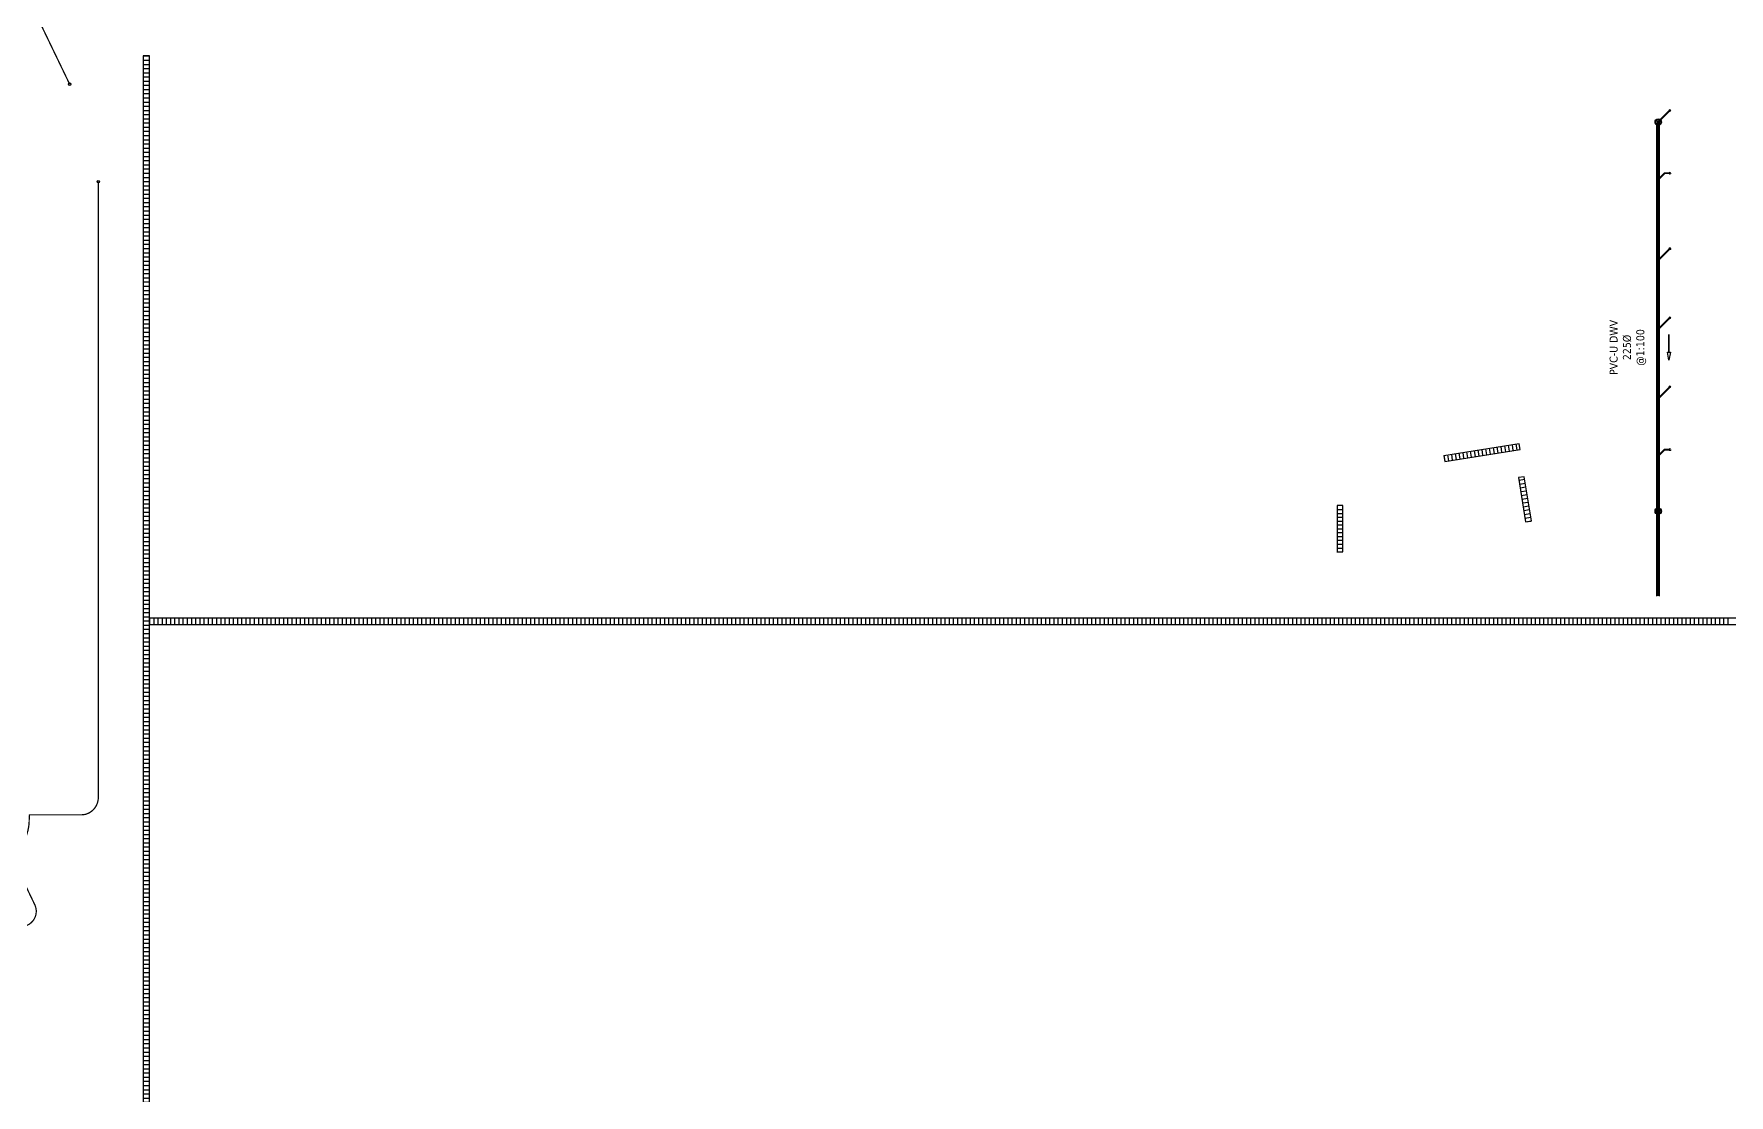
# Model space of a CAD drawing. Header units: metres. Extents: x 246420 to 246878, y 7418965 to 7419484.
# Drawn here: x 246614 to 246746.4, y 7419286 to 7419368.9 of the extents above; entities that cross this region are included whole.
import ezdxf

# ---------------------------------------------------------------- set-up
doc = ezdxf.new("R2010")
doc.units = ezdxf.units.M
doc.linetypes.add('DASHEDX2', pattern=[38.1, 25.4, -12.7])
for name, color, linetype, lineweight in [('DRAINAGE_GRATED_TRENCH', 210, 'Continuous', 25), ('DRAINAGE_JUNCTION_PIT', 30, 'Continuous', 25), ('DRAINAGE_PIPE_PR_CENTRE', 172, 'DASHEDX2', 25), ('DRAINAGE_PIPE_PR_EDGE', 172, 'Continuous', 25), ('DRAINAGE_SUB_SURFACE', 142, 'SUBSURFACE_LINE', 25), ('P-SANR-FIXT-MCUT', 6, 'Continuous', 9)]:
    doc.layers.add(name, color=color, linetype=linetype, lineweight=lineweight)
doc.layers.add('DRAINAGE_PIPE_FLOW_ARROWS', color=7, linetype='Continuous')
doc.layers.add('DRAINAGE_PIPE_LABELS', color=7, linetype='Continuous')
doc.styles.add('2.5 General', font='tahoma.ttf', dxfattribs={"height": 2.5})
doc.styles.get("Standard").update_dxf_attribs({"font": 'romans.shx', "width": 0.65})
doc.linetypes.add('SUBSURFACE_LINE', pattern='A,10,-1,[">",Standard,S=2,R=0,X=0,Y=-0.85],-4', length=15)

# ---------------------------------------------------------------- blocks, each defined once
blk = doc.blocks.new('*U5')
at = {"layer": 'DRAINAGE_GRATED_TRENCH'}
blk.add_line((0, 0.23), (0, -0.23), dxfattribs=at)
blk = doc.blocks.new('*U4')
at = {"layer": 'DRAINAGE_GRATED_TRENCH', "color": 0, "linetype": 'ByBlock', "lineweight": -2, "transparency": 16777216, "rotation": 90}
for p in [(246799.39, 7419378.02), (246799.39, 7419377.72), (246799.39, 7419377.42), (246799.39, 7419377.12), (246799.39, 7419376.82), (246799.39, 7419376.52), (246799.39, 7419376.22), (246799.39, 7419375.92), (246799.39, 7419375.62), (246799.39, 7419375.32), (246799.39, 7419375.02), (246799.39, 7419374.72)]:
    blk.add_blockref('*U5', p, dxfattribs=at)
blk = doc.blocks.new('*U7')
at = {"layer": 'DRAINAGE_GRATED_TRENCH'}
blk.add_line((0, 0.23), (0, -0.23), dxfattribs=at)
blk = doc.blocks.new('*U6')
at = {"layer": 'DRAINAGE_GRATED_TRENCH', "color": 0, "linetype": 'ByBlock', "lineweight": -2, "transparency": 16777216, "rotation": 90}
for p in [(246799.39, 7419378.02), (246799.39, 7419377.72), (246799.39, 7419377.42), (246799.39, 7419377.12), (246799.39, 7419376.82), (246799.39, 7419376.52), (246799.39, 7419376.22), (246799.39, 7419375.92), (246799.39, 7419375.62), (246799.39, 7419375.32), (246799.39, 7419375.02), (246799.39, 7419374.72)]:
    blk.add_blockref('*U7', p, dxfattribs=at)
blk = doc.blocks.new('*U9')
at = {"layer": 'DRAINAGE_GRATED_TRENCH'}
blk.add_line((0, 0.23), (0, -0.23), dxfattribs=at)
blk = doc.blocks.new('*U8')
at = {"layer": 'DRAINAGE_GRATED_TRENCH', "color": 0, "linetype": 'ByBlock', "lineweight": -2, "transparency": 16777216, "rotation": 90}
for p in [(246799.39, 7419380.42), (246799.39, 7419380.12), (246799.39, 7419379.82), (246799.39, 7419379.52), (246799.39, 7419379.22), (246799.39, 7419378.92), (246799.39, 7419378.62), (246799.39, 7419378.32), (246799.39, 7419378.02), (246799.39, 7419377.72), (246799.39, 7419377.42), (246799.39, 7419377.12), (246799.39, 7419376.82), (246799.39, 7419376.52), (246799.39, 7419376.22), (246799.39, 7419375.92), (246799.39, 7419375.62), (246799.39, 7419375.32), (246799.39, 7419375.02), (246799.39, 7419374.72)]:
    blk.add_blockref('*U9', p, dxfattribs=at)
blk = doc.blocks.new('Downpipe_Cranked - Downpipe_Circle_Ø150_02Slope-6571705-CD FLOOR PLAN')
at = {"layer": 'P-SANR-FIXT-MCUT'}
for radius, start, end in [(75, 90, 270), (73, 90, 270), (75, 270, 90), (73, 270, 90)]:
    blk.add_arc((0, 0), radius, start, end, dxfattribs=at)
blk = doc.blocks.new('Downpipe_Cranked - Downpipe_Circle_Ø150_02Slope-6571709-CD FLOOR PLAN')
at = {"layer": 'P-SANR-FIXT-MCUT'}
for radius, start, end in [(75, 90, 270), (73, 90, 270), (75, 270, 90), (73, 270, 90)]:
    blk.add_arc((0, 0), radius, start, end, dxfattribs=at)
blk = doc.blocks.new('Downpipe_Cranked - Downpipe_Circle_Ø150_02Slope-6571710-CD FLOOR PLAN')
at = {"layer": 'P-SANR-FIXT-MCUT'}
for radius, start, end in [(75, 90, 270), (73, 90, 270), (75, 270, 90), (73, 270, 90)]:
    blk.add_arc((0, 0), radius, start, end, dxfattribs=at)
blk = doc.blocks.new('Downpipe_Cranked - Downpipe_Circle_Ø150_02Slope-V20-CD FLOOR PLAN')
at = {"layer": 'P-SANR-FIXT-MCUT'}
for radius, start, end in [(75, 90, 270), (73, 90, 270), (75, 270, 90), (73, 270, 90)]:
    blk.add_arc((0, 0), radius, start, end, dxfattribs=at)
blk = doc.blocks.new('Downpipe_Cranked - Downpipe_Circle_Ø150_02Slope-6571711-CD FLOOR PLAN')
at = {"layer": 'P-SANR-FIXT-MCUT'}
for radius, start, end in [(75, 90, 270), (73, 90, 270), (75, 270, 90), (73, 270, 90)]:
    blk.add_arc((0, 0), radius, start, end, dxfattribs=at)
blk = doc.blocks.new('Downpipe_Cranked - Downpipe_Circle_Ø150_02Slope-6571712-CD FLOOR PLAN')
at = {"layer": 'P-SANR-FIXT-MCUT'}
for radius, start, end in [(75, 90, 270), (73, 90, 270), (75, 270, 90), (73, 270, 90)]:
    blk.add_arc((0, 0), radius, start, end, dxfattribs=at)
blk = doc.blocks.new('*U27')
at = {"layer": 'DRAINAGE_GRATED_TRENCH', "flags": 128}
blk.add_lwpolyline([(0, -0.25), (0, 0.25)], dxfattribs=at)
blk = doc.blocks.new('*U28')
at = {"layer": 'DRAINAGE_GRATED_TRENCH', "color": 0, "linetype": 'ByBlock', "lineweight": -2, "transparency": 16777216, "rotation": 270}
for p in [(246622.767, 7419367.205), (246622.767, 7419366.878), (246622.767, 7419366.551), (246622.767, 7419366.224), (246622.767, 7419365.897), (246622.767, 7419365.57), (246622.767, 7419365.243), (246622.767, 7419364.916), (246622.767, 7419364.589), (246622.767, 7419364.262), (246622.767, 7419363.935), (246622.767, 7419363.608), (246622.767, 7419363.281), (246622.767, 7419362.954), (246622.767, 7419362.627), (246622.767, 7419362.3), (246622.767, 7419361.973), (246622.767, 7419361.646), (246622.767, 7419361.319), (246622.767, 7419360.992), (246622.767, 7419360.665), (246622.767, 7419360.338), (246622.767, 7419360.011), (246622.767, 7419359.684), (246622.767, 7419359.357), (246622.767, 7419359.03), (246622.767, 7419358.703), (246622.767, 7419358.376), (246622.767, 7419358.049), (246622.767, 7419357.722), (246622.767, 7419357.395), (246622.767, 7419357.068), (246622.767, 7419356.741), (246622.767, 7419356.414), (246622.767, 7419356.087), (246622.767, 7419355.76), (246622.767, 7419355.433), (246622.767, 7419355.106), (246622.767, 7419354.779), (246622.767, 7419354.452), (246622.767, 7419354.125), (246622.767, 7419353.798), (246622.767, 7419353.471), (246622.767, 7419353.144), (246622.767, 7419352.817), (246622.767, 7419352.49), (246622.767, 7419352.163), (246622.767, 7419351.836), (246622.767, 7419351.509), (246622.767, 7419351.182), (246622.767, 7419350.855), (246622.767, 7419350.528), (246622.767, 7419350.201), (246622.767, 7419349.874), (246622.767, 7419349.547), (246622.767, 7419349.22), (246622.767, 7419348.893), (246622.767, 7419348.566), (246622.767, 7419348.239), (246622.767, 7419347.912), (246622.767, 7419347.585), (246622.767, 7419347.258), (246622.767, 7419346.931), (246622.767, 7419346.604), (246622.767, 7419346.277), (246622.767, 7419345.95), (246622.767, 7419345.623), (246622.767, 7419345.296), (246622.767, 7419344.969), (246622.767, 7419344.642), (246622.767, 7419344.315), (246622.767, 7419343.988), (246622.767, 7419343.661), (246622.767, 7419343.334), (246622.767, 7419343.007), (246622.767, 7419342.68), (246622.767, 7419342.353), (246622.767, 7419342.026), (246622.767, 7419341.699), (246622.767, 7419341.372), (246622.767, 7419341.045), (246622.767, 7419340.718), (246622.767, 7419340.391), (246622.767, 7419340.064), (246622.767, 7419339.737), (246622.767, 7419339.41), (246622.767, 7419339.083), (246622.767, 7419338.756), (246622.767, 7419338.429), (246622.767, 7419338.102), (246622.767, 7419337.775), (246622.767, 7419337.448), (246622.767, 7419337.121), (246622.767, 7419336.794), (246622.767, 7419336.467), (246622.767, 7419336.14), (246622.767, 7419335.813), (246622.767, 7419335.486), (246622.767, 7419335.159), (246622.767, 7419334.832), (246622.767, 7419334.505), (246622.767, 7419334.178), (246622.767, 7419333.851), (246622.767, 7419333.524), (246622.767, 7419333.197), (246622.767, 7419332.87), (246622.767, 7419332.543), (246622.767, 7419332.216), (246622.767, 7419331.889), (246622.767, 7419331.562), (246622.767, 7419331.235), (246622.767, 7419330.908), (246622.767, 7419330.581), (246622.767, 7419330.254), (246622.767, 7419329.927), (246622.767, 7419329.6), (246622.767, 7419329.273), (246622.767, 7419328.946), (246622.767, 7419328.619), (246622.767, 7419328.292), (246622.767, 7419327.965), (246622.767, 7419327.638), (246622.767, 7419327.311), (246622.767, 7419326.984), (246622.767, 7419326.657), (246622.767, 7419326.33), (246622.767, 7419326.003), (246622.767, 7419325.676), (246622.767, 7419325.349), (246622.767, 7419325.022), (246622.767, 7419324.695), (246622.767, 7419324.368), (246622.767, 7419324.041), (246622.767, 7419323.714), (246622.767, 7419323.387), (246622.767, 7419323.06), (246622.767, 7419322.733), (246622.767, 7419322.406), (246622.767, 7419322.079), (246622.767, 7419321.752), (246622.767, 7419321.425), (246622.767, 7419321.098), (246622.767, 7419320.771), (246622.767, 7419320.444), (246622.767, 7419320.117), (246622.767, 7419319.79), (246622.767, 7419319.463), (246622.767, 7419319.136), (246622.767, 7419318.809), (246622.767, 7419318.482), (246622.767, 7419318.155), (246622.767, 7419317.828), (246622.767, 7419317.501), (246622.767, 7419317.174), (246622.767, 7419316.847), (246622.767, 7419316.52), (246622.767, 7419316.193), (246622.767, 7419315.866), (246622.767, 7419315.539), (246622.767, 7419315.212), (246622.767, 7419314.885), (246622.767, 7419314.558), (246622.767, 7419314.231), (246622.767, 7419313.904), (246622.767, 7419313.577), (246622.767, 7419313.25), (246622.767, 7419312.923), (246622.767, 7419312.596), (246622.767, 7419312.269), (246622.767, 7419311.942), (246622.767, 7419311.615), (246622.767, 7419311.288), (246622.767, 7419310.961), (246622.767, 7419310.634), (246622.767, 7419310.307), (246622.767, 7419309.98), (246622.767, 7419309.653), (246622.767, 7419309.326), (246622.767, 7419308.999), (246622.767, 7419308.672), (246622.767, 7419308.345), (246622.767, 7419308.018), (246622.767, 7419307.691), (246622.767, 7419307.364), (246622.767, 7419307.037), (246622.767, 7419306.71), (246622.767, 7419306.383), (246622.767, 7419306.056), (246622.767, 7419305.729), (246622.767, 7419305.402), (246622.767, 7419305.075), (246622.767, 7419304.748), (246622.767, 7419304.421), (246622.767, 7419304.094), (246622.767, 7419303.767), (246622.767, 7419303.44), (246622.767, 7419303.113), (246622.767, 7419302.786), (246622.767, 7419302.459), (246622.767, 7419302.132), (246622.767, 7419301.805), (246622.767, 7419301.478), (246622.767, 7419301.151), (246622.767, 7419300.824), (246622.767, 7419300.497), (246622.767, 7419300.17), (246622.767, 7419299.843), (246622.767, 7419299.516), (246622.767, 7419299.189), (246622.767, 7419298.862), (246622.767, 7419298.535), (246622.767, 7419298.208), (246622.767, 7419297.881), (246622.767, 7419297.554), (246622.767, 7419297.227), (246622.767, 7419296.9), (246622.767, 7419296.573), (246622.767, 7419296.246), (246622.767, 7419295.919), (246622.767, 7419295.592), (246622.767, 7419295.265), (246622.767, 7419294.938), (246622.767, 7419294.611), (246622.767, 7419294.284), (246622.767, 7419293.957), (246622.767, 7419293.63), (246622.767, 7419293.303), (246622.767, 7419292.976), (246622.767, 7419292.649), (246622.767, 7419292.322), (246622.767, 7419291.995), (246622.767, 7419291.668), (246622.767, 7419291.341), (246622.767, 7419291.014), (246622.767, 7419290.687), (246622.767, 7419290.36), (246622.767, 7419290.033), (246622.767, 7419289.706), (246622.767, 7419289.379), (246622.767, 7419289.052), (246622.767, 7419288.725), (246622.767, 7419288.398), (246622.767, 7419288.071), (246622.767, 7419287.744), (246622.767, 7419287.417), (246622.767, 7419287.09), (246622.767, 7419286.763), (246622.767, 7419286.436), (246622.767, 7419286.109), (246622.767, 7419285.782), (246622.767, 7419285.455), (246622.767, 7419285.128), (246622.767, 7419284.801), (246622.767, 7419284.474), (246622.767, 7419284.147), (246622.767, 7419283.82), (246622.767, 7419283.493), (246622.767, 7419283.166), (246622.767, 7419282.839), (246622.767, 7419282.512), (246622.767, 7419282.185), (246622.767, 7419281.858), (246622.767, 7419281.531), (246622.767, 7419281.204), (246622.767, 7419280.877), (246622.767, 7419280.55), (246622.767, 7419280.223), (246622.767, 7419279.896), (246622.767, 7419279.569), (246622.767, 7419279.242), (246622.767, 7419278.915), (246622.767, 7419278.588), (246622.767, 7419278.261), (246622.767, 7419277.934), (246622.767, 7419277.607), (246622.767, 7419277.28), (246622.767, 7419276.953), (246622.767, 7419276.626), (246622.767, 7419276.299), (246622.767, 7419275.972), (246622.767, 7419275.645), (246622.767, 7419275.318), (246622.767, 7419274.991), (246622.767, 7419274.664), (246622.767, 7419274.337), (246622.767, 7419274.01), (246622.767, 7419273.683), (246622.767, 7419273.356), (246622.767, 7419273.029), (246622.767, 7419272.702), (246622.767, 7419272.375), (246622.767, 7419272.048), (246622.767, 7419271.721), (246622.767, 7419271.394), (246622.767, 7419271.067), (246622.767, 7419270.74), (246622.767, 7419270.413), (246622.767, 7419270.086), (246622.767, 7419269.759), (246622.767, 7419269.432), (246622.767, 7419269.105), (246622.767, 7419268.778), (246622.767, 7419268.451), (246622.767, 7419268.124), (246622.767, 7419267.797), (246622.767, 7419267.47), (246622.767, 7419267.143), (246622.767, 7419266.816), (246622.767, 7419266.489), (246622.767, 7419266.162), (246622.767, 7419265.835), (246622.767, 7419265.508), (246622.767, 7419265.181), (246622.767, 7419264.854), (246622.767, 7419264.527), (246622.767, 7419264.2), (246622.767, 7419263.873), (246622.767, 7419263.546), (246622.767, 7419263.219), (246622.767, 7419262.892), (246622.767, 7419262.565), (246622.767, 7419262.238), (246622.767, 7419261.911), (246622.767, 7419261.584), (246622.767, 7419261.257), (246622.767, 7419260.93), (246622.767, 7419260.603), (246622.767, 7419260.276), (246622.767, 7419259.949), (246622.767, 7419259.622), (246622.767, 7419259.295), (246622.767, 7419258.968), (246622.767, 7419258.641), (246622.767, 7419258.314), (246622.767, 7419257.987), (246622.767, 7419257.66), (246622.767, 7419257.333), (246622.767, 7419257.006), (246622.767, 7419256.679), (246622.767, 7419256.352), (246622.767, 7419256.025), (246622.767, 7419255.698), (246622.767, 7419255.371), (246622.767, 7419255.044), (246622.767, 7419254.717), (246622.767, 7419254.39), (246622.767, 7419254.063), (246622.767, 7419253.736), (246622.767, 7419253.409), (246622.767, 7419253.082), (246622.767, 7419252.755), (246622.767, 7419252.428), (246622.767, 7419252.101), (246622.767, 7419251.774), (246622.767, 7419251.447), (246622.767, 7419251.12), (246622.767, 7419250.793), (246622.767, 7419250.466), (246622.767, 7419250.139), (246622.767, 7419249.812), (246622.767, 7419249.485), (246622.767, 7419249.158), (246622.767, 7419248.831), (246622.767, 7419248.504), (246622.767, 7419248.177), (246622.767, 7419247.85), (246622.767, 7419247.523), (246622.767, 7419247.196), (246622.767, 7419246.869), (246622.767, 7419246.542), (246622.767, 7419246.215), (246622.767, 7419245.888), (246622.767, 7419245.561), (246622.767, 7419245.234), (246622.767, 7419244.907), (246622.767, 7419244.58), (246622.767, 7419244.253), (246622.767, 7419243.926), (246622.767, 7419243.599), (246622.767, 7419243.272), (246622.767, 7419242.945), (246622.767, 7419242.618), (246622.767, 7419242.291)]:
    blk.add_blockref('*U27', p, dxfattribs=at)
blk = doc.blocks.new('*U29')
at = {"layer": 'DRAINAGE_GRATED_TRENCH', "flags": 128}
blk.add_lwpolyline([(0, 0.25), (0, -0.25)], dxfattribs=at)
blk = doc.blocks.new('*U30')
at = {"layer": 'DRAINAGE_GRATED_TRENCH', "color": 0, "linetype": 'ByBlock', "lineweight": -2, "transparency": 16777216}
for p in [(246623.017, 7419323.028), (246623.344, 7419323.028), (246623.671, 7419323.028), (246623.998, 7419323.028), (246624.325, 7419323.028), (246624.652, 7419323.028), (246624.979, 7419323.028), (246625.306, 7419323.028), (246625.633, 7419323.028), (246625.96, 7419323.028), (246626.287, 7419323.028), (246626.614, 7419323.028), (246626.941, 7419323.028), (246627.268, 7419323.028), (246627.595, 7419323.028), (246627.922, 7419323.028), (246628.249, 7419323.028), (246628.576, 7419323.028), (246628.903, 7419323.028), (246629.23, 7419323.028), (246629.557, 7419323.028), (246629.884, 7419323.028), (246630.211, 7419323.028), (246630.538, 7419323.028), (246630.865, 7419323.028), (246631.192, 7419323.028), (246631.519, 7419323.028), (246631.846, 7419323.028), (246632.173, 7419323.028), (246632.5, 7419323.028), (246632.827, 7419323.028), (246633.154, 7419323.028), (246633.481, 7419323.028), (246633.808, 7419323.028), (246634.135, 7419323.028), (246634.462, 7419323.028), (246634.789, 7419323.028), (246635.116, 7419323.028), (246635.443, 7419323.028), (246635.77, 7419323.028), (246636.097, 7419323.028), (246636.424, 7419323.028), (246636.751, 7419323.028), (246637.078, 7419323.028), (246637.405, 7419323.028), (246637.732, 7419323.028), (246638.059, 7419323.028), (246638.386, 7419323.028), (246638.713, 7419323.028), (246639.04, 7419323.028), (246639.367, 7419323.028), (246639.694, 7419323.028), (246640.021, 7419323.028), (246640.348, 7419323.028), (246640.675, 7419323.028), (246641.002, 7419323.028), (246641.329, 7419323.028), (246641.656, 7419323.028), (246641.983, 7419323.028), (246642.31, 7419323.028), (246642.637, 7419323.028), (246642.964, 7419323.028), (246643.291, 7419323.028), (246643.618, 7419323.028), (246643.945, 7419323.028), (246644.272, 7419323.028), (246644.599, 7419323.028), (246644.926, 7419323.028), (246645.253, 7419323.028), (246645.58, 7419323.028), (246645.907, 7419323.028), (246646.234, 7419323.028), (246646.561, 7419323.028), (246646.888, 7419323.028), (246647.215, 7419323.028), (246647.542, 7419323.028), (246647.869, 7419323.028), (246648.196, 7419323.028), (246648.523, 7419323.028), (246648.85, 7419323.028), (246649.177, 7419323.028), (246649.504, 7419323.028), (246649.831, 7419323.028), (246650.158, 7419323.028), (246650.485, 7419323.028), (246650.812, 7419323.028), (246651.139, 7419323.028), (246651.466, 7419323.028), (246651.793, 7419323.028), (246652.12, 7419323.028), (246652.447, 7419323.028), (246652.774, 7419323.028), (246653.101, 7419323.028), (246653.428, 7419323.028), (246653.755, 7419323.028), (246654.082, 7419323.028), (246654.409, 7419323.028), (246654.736, 7419323.028), (246655.063, 7419323.028), (246655.39, 7419323.028), (246655.717, 7419323.028), (246656.044, 7419323.028), (246656.371, 7419323.028), (246656.698, 7419323.028), (246657.025, 7419323.028), (246657.352, 7419323.028), (246657.679, 7419323.028), (246658.006, 7419323.028), (246658.333, 7419323.028), (246658.66, 7419323.028), (246658.987, 7419323.028), (246659.314, 7419323.028), (246659.641, 7419323.028), (246659.968, 7419323.028), (246660.295, 7419323.028), (246660.622, 7419323.028), (246660.949, 7419323.028), (246661.276, 7419323.028), (246661.603, 7419323.028), (246661.93, 7419323.028), (246662.257, 7419323.028), (246662.584, 7419323.028), (246662.911, 7419323.028), (246663.238, 7419323.028), (246663.565, 7419323.028), (246663.892, 7419323.028), (246664.219, 7419323.028), (246664.546, 7419323.028), (246664.873, 7419323.028), (246665.2, 7419323.028), (246665.527, 7419323.028), (246665.854, 7419323.028), (246666.181, 7419323.028), (246666.508, 7419323.028), (246666.835, 7419323.028), (246667.162, 7419323.028), (246667.489, 7419323.028), (246667.816, 7419323.028), (246668.143, 7419323.028), (246668.47, 7419323.028), (246668.797, 7419323.028), (246669.124, 7419323.028), (246669.451, 7419323.028), (246669.778, 7419323.028), (246670.105, 7419323.028), (246670.432, 7419323.028), (246670.759, 7419323.028), (246671.086, 7419323.028), (246671.413, 7419323.028), (246671.74, 7419323.028), (246672.067, 7419323.028), (246672.394, 7419323.028), (246672.721, 7419323.028), (246673.048, 7419323.028), (246673.375, 7419323.028), (246673.702, 7419323.028), (246674.029, 7419323.028), (246674.356, 7419323.028), (246674.683, 7419323.028), (246675.01, 7419323.028), (246675.337, 7419323.028), (246675.664, 7419323.028), (246675.991, 7419323.028), (246676.318, 7419323.028), (246676.645, 7419323.028), (246676.972, 7419323.028), (246677.299, 7419323.028), (246677.626, 7419323.028), (246677.953, 7419323.028), (246678.28, 7419323.028), (246678.607, 7419323.028), (246678.934, 7419323.028), (246679.261, 7419323.028), (246679.588, 7419323.028), (246679.915, 7419323.028), (246680.242, 7419323.028), (246680.569, 7419323.028), (246680.896, 7419323.028), (246681.223, 7419323.028), (246681.55, 7419323.028), (246681.877, 7419323.028), (246682.204, 7419323.028), (246682.531, 7419323.028), (246682.858, 7419323.028), (246683.185, 7419323.028), (246683.512, 7419323.028), (246683.839, 7419323.028), (246684.166, 7419323.028), (246684.493, 7419323.028), (246684.82, 7419323.028), (246685.147, 7419323.028), (246685.474, 7419323.028), (246685.801, 7419323.028), (246686.128, 7419323.028), (246686.455, 7419323.028), (246686.782, 7419323.028), (246687.109, 7419323.028), (246687.436, 7419323.028), (246687.763, 7419323.028), (246688.09, 7419323.028), (246688.417, 7419323.028), (246688.744, 7419323.028), (246689.071, 7419323.028), (246689.398, 7419323.028), (246689.725, 7419323.028), (246690.052, 7419323.028), (246690.379, 7419323.028), (246690.706, 7419323.028), (246691.033, 7419323.028), (246691.36, 7419323.028), (246691.687, 7419323.028), (246692.014, 7419323.028), (246692.341, 7419323.028), (246692.668, 7419323.028), (246692.995, 7419323.028), (246693.322, 7419323.028), (246693.649, 7419323.028), (246693.976, 7419323.028), (246694.303, 7419323.028), (246694.63, 7419323.028), (246694.957, 7419323.028), (246695.284, 7419323.028), (246695.611, 7419323.028), (246695.938, 7419323.028), (246696.265, 7419323.028), (246696.592, 7419323.028), (246696.919, 7419323.028), (246697.246, 7419323.028), (246697.573, 7419323.028), (246697.9, 7419323.028), (246698.227, 7419323.028), (246698.554, 7419323.028), (246698.881, 7419323.028), (246699.208, 7419323.028), (246699.535, 7419323.028), (246699.862, 7419323.028), (246700.189, 7419323.028), (246700.516, 7419323.028), (246700.843, 7419323.028), (246701.17, 7419323.028), (246701.497, 7419323.028), (246701.824, 7419323.028), (246702.151, 7419323.028), (246702.478, 7419323.028), (246702.805, 7419323.028), (246703.132, 7419323.028), (246703.459, 7419323.028), (246703.786, 7419323.028), (246704.113, 7419323.028), (246704.44, 7419323.028), (246704.767, 7419323.028), (246705.094, 7419323.028), (246705.421, 7419323.028), (246705.748, 7419323.028), (246706.075, 7419323.028), (246706.402, 7419323.028), (246706.729, 7419323.028), (246707.056, 7419323.028), (246707.383, 7419323.028), (246707.71, 7419323.028), (246708.037, 7419323.028), (246708.364, 7419323.028), (246708.691, 7419323.028), (246709.018, 7419323.028), (246709.345, 7419323.028), (246709.672, 7419323.028), (246709.999, 7419323.028), (246710.326, 7419323.028), (246710.653, 7419323.028), (246710.98, 7419323.028), (246711.307, 7419323.028), (246711.634, 7419323.028), (246711.961, 7419323.028), (246712.288, 7419323.028), (246712.615, 7419323.028), (246712.942, 7419323.028), (246713.269, 7419323.028), (246713.596, 7419323.028), (246713.923, 7419323.028), (246714.25, 7419323.028), (246714.577, 7419323.028), (246714.904, 7419323.028), (246715.231, 7419323.028), (246715.558, 7419323.028), (246715.885, 7419323.028), (246716.212, 7419323.028), (246716.539, 7419323.028), (246716.866, 7419323.028), (246717.193, 7419323.028), (246717.52, 7419323.028), (246717.847, 7419323.028), (246718.174, 7419323.028), (246718.501, 7419323.028), (246718.828, 7419323.028), (246719.155, 7419323.028), (246719.482, 7419323.028), (246719.809, 7419323.028), (246720.136, 7419323.028), (246720.463, 7419323.028), (246720.79, 7419323.028), (246721.117, 7419323.028), (246721.444, 7419323.028), (246721.771, 7419323.028), (246722.098, 7419323.028), (246722.425, 7419323.028), (246722.752, 7419323.028), (246723.079, 7419323.028), (246723.406, 7419323.028), (246723.733, 7419323.028), (246724.06, 7419323.028), (246724.387, 7419323.028), (246724.714, 7419323.028), (246725.041, 7419323.028), (246725.368, 7419323.028), (246725.695, 7419323.028), (246726.022, 7419323.028), (246726.349, 7419323.028), (246726.676, 7419323.028), (246727.003, 7419323.028), (246727.33, 7419323.028), (246727.657, 7419323.028), (246727.984, 7419323.028), (246728.311, 7419323.028), (246728.638, 7419323.028), (246728.965, 7419323.028), (246729.292, 7419323.028), (246729.619, 7419323.028), (246729.946, 7419323.028), (246730.273, 7419323.028), (246730.6, 7419323.028), (246730.927, 7419323.028), (246731.254, 7419323.028), (246731.581, 7419323.028), (246731.908, 7419323.028), (246732.235, 7419323.028), (246732.562, 7419323.028), (246732.889, 7419323.028), (246733.216, 7419323.028), (246733.543, 7419323.028), (246733.87, 7419323.028), (246734.197, 7419323.028), (246734.524, 7419323.028), (246734.851, 7419323.028), (246735.178, 7419323.028), (246735.505, 7419323.028), (246735.832, 7419323.028), (246736.159, 7419323.028), (246736.486, 7419323.028), (246736.813, 7419323.028), (246737.14, 7419323.028), (246737.467, 7419323.028), (246737.794, 7419323.028), (246738.121, 7419323.028), (246738.448, 7419323.028), (246738.775, 7419323.028), (246739.102, 7419323.028), (246739.429, 7419323.028), (246739.756, 7419323.028), (246740.083, 7419323.028), (246740.41, 7419323.028), (246740.737, 7419323.028), (246741.064, 7419323.028), (246741.391, 7419323.028), (246741.718, 7419323.028), (246742.045, 7419323.028), (246742.372, 7419323.028), (246742.699, 7419323.028), (246743.026, 7419323.028), (246743.353, 7419323.028), (246743.68, 7419323.028), (246744.007, 7419323.028), (246744.334, 7419323.028), (246744.661, 7419323.028), (246744.988, 7419323.028), (246745.315, 7419323.028), (246745.642, 7419323.028), (246745.969, 7419323.028), (246746.296, 7419323.028)]:
    blk.add_blockref('*U29', p, dxfattribs=at)

msp = doc.modelspace()

# ---------------------------------------------------------------- linework, layer by layer
at = {"layer": 'DRAINAGE_GRATED_TRENCH', "flags": 128}
for points in [[(246623.02, 7419367.21), (246622.52, 7419367.21), (246622.52, 7419242.19), (246623.02, 7419242.19)], [(246730.07, 7419336.46), (246729.99, 7419336.91), (246724.11, 7419335.97), (246724.18, 7419335.53)], [(246730.4, 7419334.33), (246729.95, 7419334.26), (246730.5, 7419330.8), (246730.95, 7419330.87)], [(246716.22, 7419332.08), (246715.77, 7419332.08), (246715.77, 7419328.46), (246716.22, 7419328.46)], [(246763.97, 7419323.28), (246623.02, 7419323.28), (246623.02, 7419322.78), (246763.97, 7419322.78)]]:
    msp.add_lwpolyline(points, close=True, dxfattribs=at)
at = {"layer": 'DRAINAGE_JUNCTION_PIT'}
for centre, radius in [((246740.86, 7419362.04), 0.25), ((246740.86, 7419362.04), 0.2), ((246740.86, 7419331.64), 0.25), ((246740.86, 7419331.64), 0.2)]:
    msp.add_circle(centre, radius, dxfattribs=at)
at = {"layer": 'DRAINAGE_PIPE_FLOW_ARROWS', "flags": 128}
msp.add_lwpolyline([(246741.7, 7419344.43), (246741.7, 7419344.07), (246741.81, 7419344.07), (246741.7, 7419343.43), (246741.59, 7419344.07), (246741.7, 7419344.07), (246741.7, 7419344.43), (246741.7, 7419345.43), (246741.7, 7419344.43)], dxfattribs=at)
at = {"layer": 'DRAINAGE_PIPE_PR_CENTRE', "flags": 128}
for points, const_width in [([(246741.82, 7419363), (246740.86, 7419362.04)], 0.15), ([(246740.86, 7419325), (246740.86, 7419362.15)], 0.225), ([(246741.77, 7419358.05), (246741.36, 7419358.05), (246740.86, 7419357.55)], 0.15), ([(246741.82, 7419352.2), (246740.86, 7419351.24)], 0.15), ([(246741.82, 7419346.8), (246740.86, 7419345.84)], 0.15), ([(246741.82, 7419341.4), (246740.86, 7419340.44)], 0.15), ([(246741.77, 7419336.45), (246741.36, 7419336.45), (246740.86, 7419335.95)], 0.15)]:
    msp.add_lwpolyline(points, dxfattribs=dict(at, const_width=const_width))
at = {"layer": 'DRAINAGE_PIPE_PR_EDGE', "flags": 128}
for points in [[(246740.75, 7419325), (246740.75, 7419361.88)], [(246740.97, 7419325), (246740.97, 7419362.26)]]:
    msp.add_lwpolyline(points, dxfattribs=at)
at = {"layer": 'DRAINAGE_SUB_SURFACE', "const_width": 0.1, "flags": 128}
for points in [[(246616.78, 7419365), (246609.4, 7419380.31), (246609.34, 7419380.45, 0.414182), (246607.73, 7419381.01), (246603.87, 7419379.14)], [(246619.02, 7419357.38), (246619.02, 7419309.26, -0.022763), (246619.01, 7419309.13, -0.048506), (246618.96, 7419308.88, -0.183044), (246618.38, 7419308.11, -0.141312), (246617.67, 7419307.91), (246613.64, 7419307.91, 0.192728), (246613.62, 7419307.88), (246613.62, 7419307.55, -0.026689), (246613.6, 7419307.14, -0.042962), (246613.47, 7419306.49, -0.008611), (246613.43, 7419306.36, -0.034244), (246613.24, 7419305.88, -0.042887), (246612.9, 7419305.31, -0.017197), (246612.74, 7419305.1, -0.025746), (246612.47, 7419304.81, -0.017658), (246612.27, 7419304.62), (246612.27, 7419304.62, -0.001759), (246612.27, 7419304.62, -0.000135), (246612.27, 7419304.62, -0.000135), (246612.26, 7419304.62, -0.000556), (246612.26, 7419304.62, 0.206815), (246612.27, 7419304.61), (246612.68, 7419303.76), (246614.05, 7419300.9, -0.414176), (246613.5, 7419299.3), (246607.47, 7419296.39), (246605.37, 7419295.38), (246605.08, 7419295.24, -0.012899), (246605.03, 7419295.22, -0.089693), (246604.63, 7419295.12, -0.184059), (246603.85, 7419295.38, -0.111789), (246603.54, 7419295.78), (246601.78, 7419299.42, 0.007213), (246601.78, 7419299.42, 0.019311), (246601.77, 7419299.43, 0.06433), (246601.74, 7419299.48, 0.029119), (246601.72, 7419299.49, 0.033682), (246601.7, 7419299.51, 0.065863), (246601.65, 7419299.53, 0.011488), (246601.64, 7419299.53, 0.044564), (246601.61, 7419299.53, 0.04652), (246601.57, 7419299.53, 0.005545), (246601.57, 7419299.53, 0.073523), (246601.51, 7419299.51, 0.001768), (246601.51, 7419299.51), (246595.95, 7419296.83), (246594.41, 7419296.09), (246591.45, 7419294.66), (246586.95, 7419292.49), (246581.02, 7419289.63, -0.414208), (246561.86, 7419296.33), (246547.67, 7419325.75), (246547.7, 7419326.53)]]:
    msp.add_lwpolyline(points, format="xyb", dxfattribs=at)
at = {"layer": 'DRAINAGE_SUB_SURFACE'}
for centre in [(246616.78, 7419365), (246619.02, 7419357.38)]:
    msp.add_circle(centre, 0.1, dxfattribs=at)

# ---------------------------------------------------------------- block references
at = {"layer": 'DRAINAGE_GRATED_TRENCH'}
for name, p in [('*U28', (0, 0)), ('*U4', (-83.4, -46.26)), ('*U30', (0, 0))]:
    msp.add_blockref(name, p, dxfattribs=at)
for name, p, rotation in [('*U8', (-7119713.03, 6500839.97), 279.0125282068905), ('*U6', (1160981.15, 52365.56), 8.979509176806944)]:
    msp.add_blockref(name, p, dxfattribs=dict(at, rotation=rotation))
at = {"layer": 'P-SANR-FIXT-MCUT', "xscale": 0.001, "yscale": 0.001, "zscale": 0.001}
for name, p, rotation in [('Downpipe_Cranked - Downpipe_Circle_Ø150_02Slope-6571709-CD FLOOR PLAN', (246741.77, 7419362.95), 90), ('Downpipe_Cranked - Downpipe_Circle_Ø150_02Slope-6571705-CD FLOOR PLAN', (246741.77, 7419358.05), 270), ('Downpipe_Cranked - Downpipe_Circle_Ø150_02Slope-6571711-CD FLOOR PLAN', (246741.77, 7419352.15), 270), ('Downpipe_Cranked - Downpipe_Circle_Ø150_02Slope-6571710-CD FLOOR PLAN', (246741.77, 7419346.75), 90), ('Downpipe_Cranked - Downpipe_Circle_Ø150_02Slope-6571712-CD FLOOR PLAN', (246741.77, 7419341.35), 90), ('Downpipe_Cranked - Downpipe_Circle_Ø150_02Slope-V20-CD FLOOR PLAN', (246741.77, 7419336.45), 270)]:
    msp.add_blockref(name, p, dxfattribs=dict(at, rotation=rotation))

# ---------------------------------------------------------------- texts
at = {"layer": 'DRAINAGE_PIPE_LABELS', "insert": (246739.92, 7419344.43), "char_height": 0.625, "attachment_point": 8, "rotation": 90, "style": '2.5 General', "bg_fill": 3, "box_fill_scale": 1.1, "bg_fill_color": 256, "bg_fill_transparency": 0}
msp.add_mtext('PVC-U DWV\\P225Ø\\P@1:100', dxfattribs=at)

doc.saveas('drawing.dxf')
